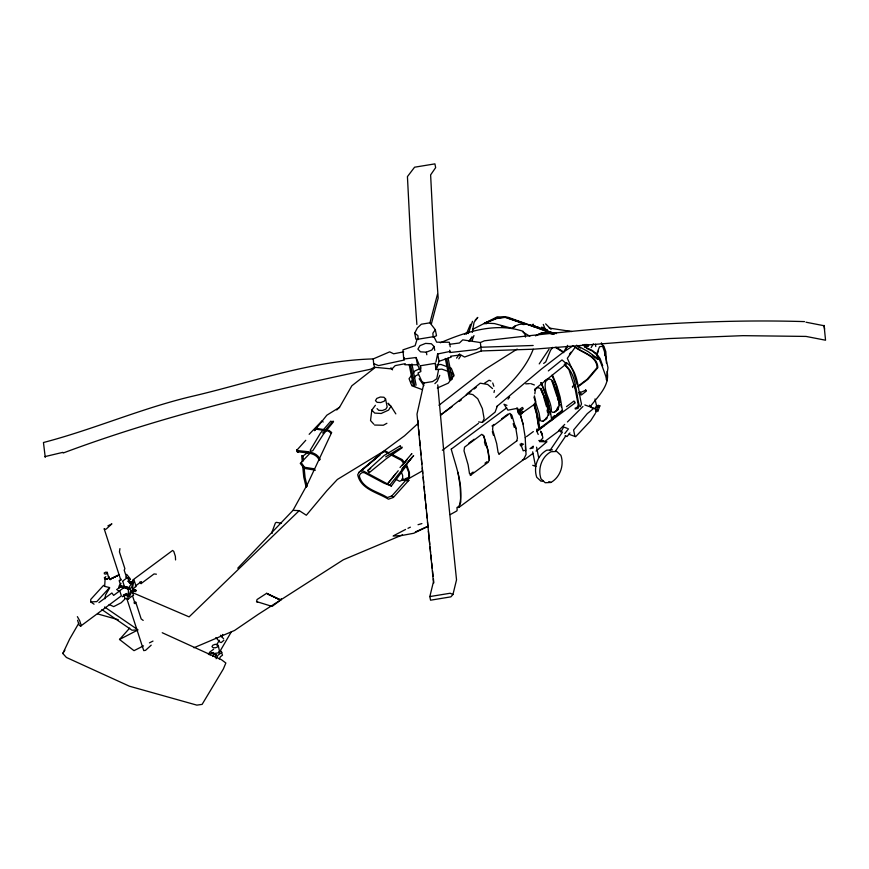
<?xml version="1.0" encoding="UTF-8"?>
<svg xmlns="http://www.w3.org/2000/svg" width="869" height="869" viewBox="0 0 869 869"><rect width="100%" height="100%" fill="white"/><g stroke="black" fill="none" stroke-linecap="round" stroke-linejoin="round"><path stroke-width="1.3" d="M525.669 450.859L525.387 445.949M90.713 601.902L90.745 599.425L103.563 585.358L104.66 586.379L109.592 587.563L96.774 601.63L90.713 601.902L94.058 604.205M305.758 440.301L296.72 450.338L296.687 451.413L298.165 452.412L297.871 451.717C305.508 453.14 315.719 451.804 319.401 460.418M104.66 586.379L105.106 579.015L104.313 577.798L105.844 576.647M590.79 405.877C598.339 396.09 610.136 385.217 607.094 371.508M375.397 405.269L371.823 410.07L370.531 420.553L373.789 424.148M541.789 327.037L541.637 328.2L547.285 331.404M542.723 328.525L542.864 327.363L547.427 330.242L546.166 329.568M534.826 393.842L535.337 389.768M119.922 548.621L119.444 551.913L124.886 568.674L124.202 570.14L126.765 578.037L122.996 580.84M606.247 379.536L607.974 367.728L604.574 351.836L602.565 346.275M139.898 581.991L141.071 583.599L141.386 581.578L135.271 586.13M104.943 598.817L105.584 594.907L109.657 587.976M472.301 332.403L474.05 322.334L477.776 317.413L475.158 320.226M497.405 405.91L495.091 412.134L482.317 422.432L478.645 421.91M585.195 347.513L585.815 345.351M586.912 346.373L587.151 345.156L588.563 345.134L588.313 346.34L586.912 346.373L582.73 344.874M494.005 392.506L494.418 390.485M435.966 361.917L437.628 353.976L450.066 351.434M436.249 369.238L435.315 363.307L420.346 365.773L420.846 371.552L417.989 372.986L421.758 381.241L423.974 382.99L417.001 414.122L433.403 581.948L429.829 596.579L430.557 600.197L450.892 596.851L452.955 594.494L456.529 579.851L446.905 486.021L437.748 384.848M577.548 407.311L578.2 404.639L574.963 388.008L568.913 369.629L564.263 364.404C576.484 372.79 575.712 392.495 579.265 405.573L578.037 408.397L575.311 409.027L575.137 408.18L577.548 407.311L577.396 406.507M257.604 602.358L256.551 601.576L257.05 599.523L266.631 593.321L279.166 599.425L266.631 593.321M433.598 336.944L436.51 335.727L435.336 329.753L429.949 322.812L437.455 294.341M431.361 323.974L438.182 298.1L433.75 235.923L430.622 174.897L435.651 167.63L434.913 163.872L414.578 167.206L407.431 176.603L410.548 237.617L416.881 324.517M516.61 441.159L517.435 438.248L515.98 429.21L511.874 415.219L509.929 413.383L492.951 426.016L492.582 429.568L496.677 443.57L498.133 452.597L499.61 453.792M123.376 595.026L129.568 596.188L132.566 590.29L135.716 591.615L136.075 590.355L132.924 589.019L132.555 587.879L133.5 582.415L132.62 582.078L131.675 587.542L130.795 588.194L120.28 585.489L119.922 586.749L128.536 589.106L128.221 594.798L124.94 594.179M120.552 586.999L120.921 585.728L120.28 585.489M126.027 588.02L126.385 586.76L125.744 586.51M132.164 590.822L134.347 591.235L134.717 589.964M468.326 333.566L472.486 321.345M437.107 367.63L439.073 361.287L437.628 353.976M597.807 411.537L599.871 405.845L598.187 405.236L595.395 407.257L595.852 409.614M472.139 340.529L473.974 335.543M256.551 601.576L272.106 606.41L280.817 599.925L281.295 598.578M597.427 353.553L598.383 351.13M532.99 324.213L532.654 325.06L539.106 328.069M533.131 325.234L533.479 324.387M555.726 333.49L556.062 332.642M556.203 333.663L556.551 332.816M466.251 334.25L470.477 324.289M132.512 583.197L131.632 582.849L128.894 587.835L126.385 586.76L126.114 587.911L130.437 589.464L130.806 590.594L128.688 595.841L129.568 596.188M439.768 375.354L437.237 381.285L434.88 383.631M580.296 406.725L581.524 403.9C577.95 390.822 578.689 371.139 566.469 362.753L565.002 363.85M133.913 602.923L135.749 602.195L135.075 603.673L132.512 595.765L128.742 598.567L126.95 598.817L126.668 598.176L143.733 650.609L145.536 650.349L151.217 645.156M523.616 459.473L526.049 454.487L525.202 437.694M533.218 349.229C525.778 368.586 510.82 383.772 495.688 397.361M162.231 632.73L221.443 659.712L225.853 663.004L223.376 668.934L202.119 704.379L196.85 705.128L129.416 686.206L66.435 657.475L62.807 653.488L69.683 638.987L78.721 623.334M482.317 422.432L484.131 418.717L482.36 408.582L477.744 398.752L472.812 394.591L467.457 393.483L465.849 395.406M521.943 413.633L522.79 411.939M417.707 339.301L415.871 339.116L414.709 333.131L417.37 327.906L421.335 324.224L429.949 322.812M558.17 406.649L556.627 409.549L557.67 409.929C562.384 400.435 555.954 388.313 551.391 379.742L548.567 378.83L545.699 381.372C542.799 391.517 551.75 400.902 551.37 411.298L552.282 412.243L554.335 412.417L557.67 409.929M533.946 397.111L539.128 413.307L540.225 420.14L541.159 421.074L543.255 421.215C554.65 413.894 544.906 397.47 540.42 388.454L537.553 387.574L534.609 390.17M212.557 656.475L213.763 654.259L216.305 655.183M219.26 658.919L220.454 656.703L222.507 655.183L221.074 651.153M208.43 654.52L209.69 652.184L213.633 649.262M210.026 655.107L211.297 652.771L216.392 654.639L215.121 656.964M216.099 658.713L217.989 655.215L221.932 652.293M379.818 454.976L359.016 472.312L357.702 474.724C360.624 489.334 377.613 492.441 388.421 499.197L393.396 497.426L408.854 480.318L407.213 478.71L404.031 480.351L401.706 479.091M237.737 568.217L292.994 510.364L307.691 483.74L331.665 432.49L329.079 430.492L316.718 428.384L315.273 429.97M560.809 432.132L563.688 427.027L567.305 428.352M336.737 409.983L339.54 407.3L351.836 385.793L375.245 367.478M216.609 644.95L219.346 640.268M221.389 636.771L222.757 634.424M219.77 651.631L231.393 631.752M539.921 440.855L539.464 441.626L546.927 441.778L536.075 451.076M218.325 645.558L217.5 646.938L215.306 647.807L213.024 647.666L211.993 646.601L212.829 645.222L215.023 644.353L217.304 644.494L218.325 645.558L219.488 651.413L218.662 652.793L214.187 653.521L213.155 652.456M385.575 398.958L384.261 401.152L380.752 402.543L377.113 402.325L375.473 400.62L376.788 398.426L380.296 397.024L383.935 397.252L385.575 398.958L387.161 406.953L385.836 409.147L382.338 410.537L378.699 410.32L377.059 408.615M389.279 405.258L388.041 403.194L390.941 406.214L388.606 410.092L381.165 413.481L374.724 413.09L371.823 410.07M434 346.47L431.904 349.968L426.31 352.184L420.509 351.836L417.902 349.11L419.999 345.623L425.593 343.396L431.393 343.755L434 346.47L434.772 350.326M458.843 358.832L460.95 355.356M469.379 341.484L472.193 336.868L469.064 341.115M591.137 347.589L593.386 343.874M567.642 345.351L563.612 351.988L541.474 369.01L496.623 406.638M565.795 349.305L567.164 347.046M62.807 653.488L64.893 650.208M595.298 413.503L590.692 420.715L575.658 436.694L568.717 434.185M223.898 640.301L221.215 642.582L219.835 642.072L215.881 637.574M539.214 363.905L548.991 349.295M549.914 450.587L562.504 432.002M555.41 451.239L565.784 435.934M411.406 454.291L411.863 453.618L400.012 467.511M435.336 329.753L432.871 333.185L433.175 337.129M569.423 354.27L570.944 352.184M410.744 382.588L412.188 380.622M414.361 377.689L415.806 375.723L418.239 374.626M456.54 358.115L459.668 353.868M407.213 478.71L391.886 495.906L387.422 497.546C377.722 491.333 362.243 488.889 359.288 475.832L360.429 473.735L362.33 472.54L364.23 472.638L383.946 483.164L391.365 486.01L405.975 466.24L404.704 466.457M411.233 375.777L409.049 378.678L411.852 385.803L422.182 389.573M413.405 372.866L414.861 370.933L419.727 368.76M552.793 347.339L550.555 350.283L545.71 361.906L543.657 363.427M508.017 399.164L509.625 397.122M564.741 433.577L568.522 428.797M316.262 428.493L326.82 415.219L339.54 407.3M398.23 470.748L388.008 483.283L395.525 473.963M402.347 465.61L407.289 459.429M410.689 459.212L389.888 484.989M403.889 463.611L405.562 461.537M405.725 465.349L407.387 463.286M569.955 432.958L567.055 436.52L565.089 435.803M540.551 440.659L542.853 437.943L541.898 433.153L541.061 431.958L542.321 435.293L540.594 431.122M412.362 457.061L401.956 469.184L413.666 455.628L413.231 456.051M322.681 433.077L333.099 421.074L333.5 421.78L323.268 434.435L312.753 450.783L310.667 451.141L310.222 450.24L320.498 433.044L330.915 421.041L331.371 421.986M143.494 645.873L134.011 650.675L119.52 639.486L129.687 628.081M315.436 470.162L304.085 468.38L300.272 463.405L309.961 453.303M314.415 430.687L315.849 429.123L323.355 430.274M567.446 421.943L582.947 406.496M381.524 453.412L382.849 452.01L384.967 451.728L388.465 453.575M309.147 434.315L322.084 420.813L323.094 422.03M77.569 620.26L79.155 625.126L80.578 626.169L81.23 625.517L79.655 620.651L77.374 616.642M125.549 598.448L121.215 602.728L113.709 606.616L109.125 604.509M418.098 423.388L404.552 435.793L383.403 451.402L337.368 479.46L326.842 490.735L306.333 515.241L299.24 510.635L189.105 616.871L132.023 592.408M367.641 470.455L384.098 455.519L400.413 445.667L400.479 446.253M564.698 424.409L558.745 430.47L561.233 431.404M382.849 452.01L359.016 472.312M379.872 454.954L361.2 470.944L363.394 471.052L391.365 486.01M370.705 468.391L367.685 470.846L369.347 472.584L386.455 458.571L402.119 447.828L402.021 447.014L385.706 456.866M595.96 412.482L595.721 409.473L593.907 408.256L587.259 413.666L573.594 429.981L574.952 436.52M586.282 391.115L581.48 394.939L579.058 394.048M467.457 393.483L480.231 383.186L487.661 384.446L492.506 388.562M548.339 370.922L562.004 359.929L566.501 363.742L534.511 389.442M438.943 405.269L485.434 369.129L517.185 349.077M550.913 482.458C560.147 477.255 564.383 465.252 560.896 455.323L556.692 451.424L550.989 451.75C541.648 456.812 537.563 468.945 540.996 478.841L545.2 482.729L550.913 482.458L548.784 481.676M552.662 417.12L554.791 415.512M566.512 406.659L573.974 401.033L574.952 402.097M538.932 429.297L536.673 429.177L537.053 431.133L544.515 425.506M549.849 421.476L553.042 419.064M577.82 386.303L587.172 379.264L597.079 367.63C596.764 355.714 582.317 353.118 574.746 346.959M577.809 386.955L587.998 379.275L597.839 367.62C597.427 355.703 583.023 353.086 575.408 346.927L567.316 358.289L573.529 372.204L577.092 384.5M470.976 391.376L440.42 415.165L451.978 406.735M474.148 389.008L476.255 387.422M544.7 441.55L559.799 430.231M554.064 412.254L557.952 409.342M542.984 421.031L546.959 418.054M478.439 423.366L442.354 450.261M451.304 449.121L506.692 407.887M544.917 380.774L546.862 379.318M556.725 414.546L561.939 410.668M552.488 418.261L562.493 410.809L560.125 397.068L556.855 385.836L552.771 375.69M534.098 405.475L536.542 414.078L538.747 427.885L539.779 428.265L551.576 419.477C550.012 406.725 546.449 394.341 541.159 382.642M121.182 579.167L119.183 580.644L121.041 586.379L116.609 589.671M121.008 583.338L118.944 586.238L119.27 587.922M98.903 602.63L111.884 592.984L113.633 595.384L119.759 590.844L121.334 595.699L120.682 596.351L80.578 626.169M127.797 581.35L130.459 579.373M132.631 580.123L172.616 550.457L173.8 551.457L175.375 556.312L175.571 559.94M120.183 590.344L124.615 587.053L122.757 581.318M302.271 461.635L301.673 455.552L302.988 456.029L308.05 452.271M122.268 596.775L126.7 593.484L128.558 599.208M132.566 589.117L136.118 586.477L134.032 580.047L129.6 583.349L127.743 577.613M141.071 583.599L154.052 573.953L156.398 574.192M468.815 443.201L474.159 439.236M491.973 425.995L494.113 424.398M501.587 418.836L507.996 414.078M519.781 411.374L519.206 411.526L518.923 409.929L522.291 407.431L523.008 408.082M519.206 411.526L523.149 408.875M520.824 413.318L522.008 411.96L521.704 410.526M470.955 473.638L473.105 472.03M484.967 463.22L487.129 461.613M470.248 475.462L488.432 462.091L489.421 459.071L487.976 450.033L483.881 436.042L481.774 434.326L464.546 447.155L464.013 450.826L468.109 464.817L469.542 473.844L471.183 474.908M498.752 454.27L516.925 440.768M526.505 436.651L533.349 431.567M532.838 453.477L525.3 459.082L522.399 459.81M595.602 411.678L597.546 410.233L597.079 407.876L599.871 405.845M523.714 459.505L458.81 507.496C464.806 488.345 456.225 467.631 451.207 449.088M459.332 401.326L461.439 399.783M506.953 405.345L503.987 404.259L507.909 410.157L517.728 408.267L518.554 413.796L519.781 414.632L534.717 404.107L535.749 401.587L534.402 395.862M512.851 328.124L515.111 326.646M535.51 335.858L542.006 332.74L547.818 332.154L552.727 334.065M573.214 345.688L563.612 351.988L556.323 347.318M484.587 383.164L489.084 380.242L490.898 381.024M394.135 535.434L405.551 529.449M464.47 334.25L466.762 332.87M406.735 479.71L409.473 478.135L409.408 472.573L406.898 465.556M407.007 479.579L422.345 470.922M450.218 514.622L456.92 510.874M386.901 423.29L383.338 425.234L374.604 425.05M472.486 329.438L497.22 316.837L507.876 317.228L554.379 333.837M407.018 481.263L408.854 480.318M586.086 390.127L581.089 392.191L579.916 391.767M119.52 639.486L138.052 629.873L131.99 630.21L101.869 609.56M149.425 642.875L152.987 641.072M107.897 525.864L111.895 523.866L106.214 529.058L104.66 529.362L104.139 528.667L120.921 580.449M109.798 579.341L119.422 574.724M537.053 431.133L575.115 402.923L574.366 402.977M405.258 363.666L395.199 365.621L392.038 368.934L374.517 367.272L370.466 369.26C266.587 391.3 162.785 415.73 63.176 453.01M110.265 579.145L119.411 574.735L110.124 579.232M427.754 526.505L413.796 533.251L401.554 535.543L393.092 536.064M407.974 528.309L410.385 527.168M193.917 647.763L234.532 630.481L258.289 614.296L343.32 559.788L402.499 534.859M415.404 531.893L427.581 526.451M437.313 388.019L448.285 383.142L454.085 375.375L451.293 368.25L449.23 367.489M440.344 342.788C465.773 331.817 495.602 322.127 522.975 331.263L525.256 334.902L525.452 337.096M449.273 344.352L459.44 342.994L462.732 339.866L480.361 342.538L484.457 340.789C590.638 328.373 697.514 318.326 804.531 321.606M405.106 478.797L408.669 477.385L408.636 472.182L406.507 466.881M537.324 334.761L541.702 333.055L547.622 332.458L551.391 333.913M439.073 361.287L451.196 357.148M45.242 457.279L43.45 442.517C93.385 429.514 140.984 408.473 191.343 396.503C251.673 382.545 310.765 360.57 373.246 358.919L389.703 351.847L393.646 353.792L403.705 351.836M418.032 524.713L421.889 523.583M566.892 331.328L569.814 331.426M824.638 329.112L824.062 325.397L825.55 340.213L806.03 336.422L742.952 335.662L668.228 338.595L533.762 349.186L481.328 350.946L464.578 357.029L460.689 354.878L450.522 356.236M44.873 456.627L62.807 452.369M423.974 382.99L432.588 381.578L436.738 378.786L438.617 369.607L435.825 369.097L435.315 363.307M429.829 596.579L450.175 593.245L452.955 594.494M383.403 451.402L385.543 451.12L389.106 452.934M419.151 364.676L416.066 357.517L403.727 359.038L402.966 349.859L415.1 345.721L417.066 339.377L433.892 336.618L436.651 342.18L449.316 342.256L450.218 346.829M523.04 324.582L525.408 324.343L505.171 317.381L496.644 318.532L484.055 323.572L486.586 323.692M435.565 369.629L441.887 369.14L452.217 372.92L453.618 376.505M437.161 364.752L440.963 364.469L446.123 366.349M525.756 383.859L529.417 383.653M552.434 449.87L546.731 450.196C537.39 455.258 533.305 467.392 536.738 477.277L540.952 481.176L543.234 481.068M505.139 327.113L501.326 326.103M533.175 345.482L480.753 347.242L476.277 349.577L449.946 352.532L449.751 350.196M105.106 579.015L107.571 578.993L109.114 577.842L108.603 576.408L110.233 579.764M404.856 364.752L417.511 364.828L420.281 370.39M538.802 440.507L543.755 440.572M292.994 510.364L299.24 510.635M587.379 345.916L585.597 345.504M521.02 414.317L519.803 414.155L519.456 410.277L520.705 410.005L520.096 409.788M107.3 572.378L105.736 572.16L104.28 572.899L104.389 573.844L105.953 574.061L107.408 573.323L107.3 572.378L108.658 578.124L106.92 579.004L105.051 578.743L104.921 577.624M296.72 450.338C304.976 451.978 316.055 450.37 320.226 459.592M571.737 331.534L549.197 328.069M325.853 430.666L328.352 431.046L330.915 433.034M314.459 468.858L304.53 467.261L301.347 462.829M281.502 523.247L276.385 522.356L275.397 522.964L271.845 532.436L272.279 533.294M128.406 581.459L133.5 582.415M129.448 582.447L131.632 582.849M129.231 582.578L131.425 582.99M117.684 590.453L119.759 590.844M125.82 594.526L128.004 594.928M135.347 590.214L136.075 590.355M805.987 322.214L824.214 325.756M97.513 613.883L118.282 619.727M532.045 325.495L542.093 328.601L552.727 333.338M547.014 330.97L554.552 333.305M529.417 324.604L539.519 327.732M549.523 331.947L554.574 333.511M125.733 577.157L130.057 578.558L126.592 574.311M531.285 325.832L535.478 327.2M584.946 344.428L587.151 345.156M548.296 331.991L552.119 333.262M508.702 318.108L530.362 325.517M131.892 590.366L134.347 591.235M528.928 324.919L547.177 331.589M578.776 392.614L581.198 393.505M530.644 383.587L534.381 384.956M584.815 404.943L593.907 408.256M561.461 410.429L562.493 410.809M545.623 418.293L546.655 418.673M521.139 443.386L523.572 444.265M519.988 444.233L522.421 445.124M520.281 445.667L521.443 446.09L523.192 450.805L524.583 450.424M532.73 465.306L535.923 466.479M457.409 506.985L458.723 507.463L460.787 502.054L460.157 486.021L457.985 472.334M128.829 587.585L127.526 587.813L128.177 589.845M547.763 331.882L553.857 334.25M373.246 358.919L373.637 363.611L378.569 365.61L404.367 360.005L404.183 357.67M586.76 344.396L588.563 345.134M267.706 594.2L280.817 599.925M403.422 479.156L405.823 480.242M586.564 348.371L592.397 351.087L596.362 354.356L598.209 358.951M584.207 346.601L592.376 350.522L596.362 353.77C601.185 362.395 604.053 371.389 607.301 380.665M391.495 454.15L402.206 459.614L404.552 462.59M390.8 454.813L401.315 460.342L403.651 463.296M396.253 479.482L399.566 481.274L402.684 479.992L402.64 475.419L401.239 471.932M578.124 346.829L580.351 348.045M576.527 345.21L588.335 351.76L598.698 359.44M211.297 652.771L213.763 654.259M522.91 332.023L529.818 336.27M555.248 347.242L563.742 352.695M104.584 606.975L136.944 629.113M143.189 620.401L141.18 618.956L135.749 602.195M592.332 355.432L597.611 359.321M414.709 333.131L417.891 335.64L418.195 339.583M296.709 449.61L297.752 451.326M518.923 409.929L519.64 410.581M391.886 495.906L393.396 497.426M545.634 323.855L551.065 329.329M589.508 405.215L592.158 407.995M220.465 635.239L223.626 638.834M423.887 385.651L419.14 378.732M390.92 367.783L392.527 369.868M603.26 346.383L601.359 342.951L603.542 346.59M390.941 406.214L395.829 413.883M218.706 652.022L219.086 652.793M536.727 431.046L538.215 434.446M566.469 362.753L566.892 363.763M551.924 375.223L556.258 385.673M543.299 324.441L545.558 329.992M552.108 381.578L557.094 396.677M541.159 390.279L543.244 395.417M552.597 380.98L558.202 398.035L559.473 405.432M541.191 388.508L543.483 394.211M540.92 382.653L545.613 394.526L548.404 404.367M602.706 365.762L600.066 358.473L596.655 353.987L599.545 346.742L603.814 346.09L605.823 351.641L606.421 363.025M492.723 382.99L493.853 386.281M132.055 590.92L133.544 595.504M123.876 595.102L124.984 598.535M556.627 386.922L560.44 401.923M492.332 431.632L493.418 435.271M523.084 424.029L520.053 413.687L522.997 423.996L525.289 437.726M510.57 414.741L511.689 418.554M513.188 423.648L514.307 427.461M515.469 426.255L516.186 428.689M483.414 435.304L487.683 449.87L489.29 459.907M484.435 441.93L485.554 445.743M543.94 395.352L546.883 405.454M543.603 396.655L546.503 406.616M516.892 407.963L518.228 412.634M534.435 403.401L537.574 414.459L539.779 428.265M574.55 386.205L574.268 385.152L572.465 386.499L572.736 387.552M534.316 404.215L536.488 412.721M373.637 363.611L374.517 367.272M307.192 486.531L305.073 477.559L304.074 467.261M306.192 487.335L303.759 477.081L302.64 465.491M594.993 398.936L596.884 407.3M420.346 365.773L420.824 368.174M585.489 389.909L585.695 390.898M575.159 387.476L575.354 388.508M536.586 447.198L538.628 457.496M532.697 451.826L535.5 465.99M448.078 357.995L452.282 379.242M446.753 358.984L450.957 380.22L449.512 379.688L445.308 358.452M426.31 352.184L426.82 354.758M416.066 357.517L417.511 364.828M411.906 363.937L416.11 385.173M410.581 364.915L414.785 386.162M409.136 364.393L413.34 385.63M520.129 411.7L520.39 413.166M560.863 404.422L561.298 406.92M547.253 406.714L548.73 415.339M557.453 397.915L557.833 400.174M547.079 410.005L547.459 412.254M539.16 418.315L539.573 420.781M595.406 344.211L595.786 346.525M548.763 405.595L549.349 409.277M549.74 411.743L550.131 414.198M536.792 413.937L538.997 427.744M481.328 350.946L480.361 342.538M369.249 471.813L369.347 472.584M429.025 537.683L429.742 544.331M430.025 546.992L430.589 552.315M430.872 554.965L431.437 560.288M431.719 562.949L432.284 568.272M432.566 570.922L433.131 576.245M433.414 578.906L433.837 582.893M424.756 494.352L425.408 500.924M425.669 503.542L426.179 508.799M426.57 512.732L427.092 517.989M427.472 521.932L427.993 527.179M428.384 531.122L428.895 536.369M302.988 456.029L303.455 460.896M420.52 449.599L421.02 454.867M421.389 458.821L421.889 464.079M422.258 468.033L422.758 473.301M423.127 477.244L423.627 482.512M424.007 486.466L424.506 491.735M417.956 420.39L418.423 425.701M418.771 429.677L419.238 434.989M419.705 440.301L420.172 445.612M456.975 507.583L457.148 510.038M604.574 351.836L604.781 355.627M519.771 413.731L519.781 414.632M533.153 446.318L533.034 448.013L530.014 448.654L533.153 446.318M514.937 326.081L511.613 328.254L494.45 323.561L484.489 323.083L496.84 318.13L505.193 317.011L525.028 323.833L519.227 324.419L514.937 326.081"/></g></svg>
